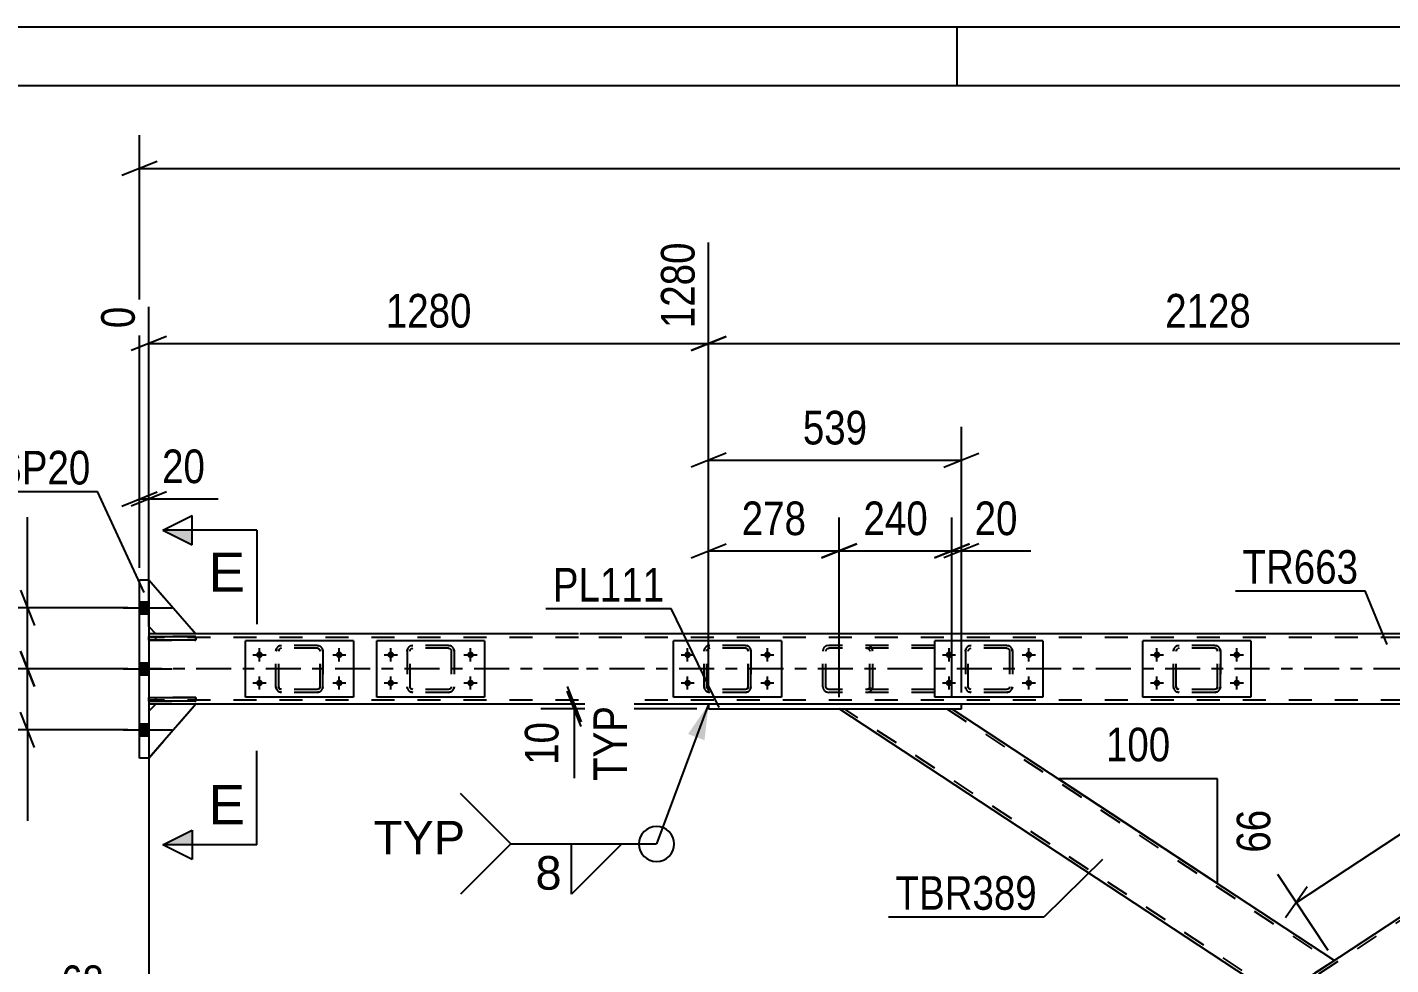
# Model space of a CAD drawing. Header units: millimetres. Extents: x -777 to 412, y -850 to -9.
# Drawn here: x -717.1 to -600.9, y -89.4 to -9.5 of the extents above; entities that cross this region are included whole.
import ezdxf

# ---------------------------------------------------------------- set-up
doc = ezdxf.new("R2010")
doc.units = ezdxf.units.MM
doc.linetypes.add('DXK_LINE_DOT2', pattern=[3.9198, 1.9599, -1.9599])
doc.linetypes.add('DXK_LINE_DOT3', pattern=[5.9187, 2.979, -0.9799, 0.9799, -0.9799])
doc.styles.add('Arial', font='ARIAL.TTF', dxfattribs={"height": 0.2})
doc.styles.add('Arial Narrow', font='ARIALN.TTF', dxfattribs={"height": 0.2})

# ---------------------------------------------------------------- blocks, each defined once
blk = doc.blocks.new('Unknown-570390744-1132')
at = {"color": 5, "linetype": 'Continuous'}
for p, q in [((412.09, -9.5), (-776.91, -9.5)), ((-637.91, -14.5), (-637.91, -9.5)), ((407.09, -14.5), (-771.91, -14.5))]:
    blk.add_line(p, q, dxfattribs=at)
blk = doc.blocks.new('Part-570390744-3125 - 2615')
at = {"color": 2, "linetype": 'Continuous'}
for p, q in [((-706.79, -56.58), (-702.79, -61.18)), ((-706.19, -61.18), (-706.79, -60.58)), ((-702.79, -61.18), (-706.19, -61.18))]:
    blk.add_line(p, q, dxfattribs=at)
at = {"color": 7, "linetype": 'DXK_LINE_DOT2'}
blk.add_line((-706.79, -56.58), (-706.79, -60.58), dxfattribs=at)
blk = doc.blocks.new('Part-570390744-2696 - 2615')
at = {"color": 2, "linetype": 'Continuous'}
for p, q in [((-706.19, -61.18), (-706.79, -61.18)), ((-670.17, -61.18), (-702.79, -61.18)), ((-535.63, -61.18), (-670.07, -61.18)), ((-706.19, -67.18), (-706.79, -67.18)), ((-670.17, -67.18), (-702.79, -67.18)), ((-659.08, -67.18), (-670.07, -67.18)), ((-573.95, -67.18), (-637.54, -67.18))]:
    blk.add_line(p, q, dxfattribs=at)
at = {"color": 7, "linetype": 'DXK_LINE_DOT2'}
for p, q in [((-706.79, -61.18), (-706.79, -67.18)), ((-670.17, -61.5), (-706.79, -61.5)), ((-702.79, -61.18), (-706.19, -61.18)), ((-66.75, -61.5), (-670.07, -61.5)), ((-670.17, -66.86), (-706.79, -66.86)), ((-702.79, -67.18), (-706.19, -67.18)), ((-66.75, -66.86), (-670.07, -66.86)), ((-637.54, -67.18), (-659.08, -67.18))]:
    blk.add_line(p, q, dxfattribs=at)
at = {"color": 7, "linetype": 'DXK_LINE_DOT3'}
for p, q in [((-670.17, -64.18), (-706.79, -64.18)), ((-66.75, -64.18), (-670.07, -64.18))]:
    blk.add_line(p, q, dxfattribs=at)
blk = doc.blocks.new('Part-570390744-3116 - 2615')
at = {"color": 2, "linetype": 'Continuous'}
for p, q in [((-706.79, -61.42), (-702.79, -61.42)), ((-706.79, -61.74), (-706.79, -61.42)), ((-702.79, -61.42), (-702.79, -61.74)), ((-702.79, -61.74), (-706.79, -61.74))]:
    blk.add_line(p, q, dxfattribs=at)
at = {"color": 7, "linetype": 'DXK_LINE_DOT2'}
blk.add_line((-706.19, -61.74), (-706.19, -61.42), dxfattribs=at)
blk = doc.blocks.new('Part-570390744-3133 - 2615')
at = {"color": 2, "linetype": 'Continuous'}
for p, q in [((-630.59, -61.78), (-639.79, -61.78)), ((-639.79, -66.58), (-639.79, -61.78)), ((-630.59, -61.78), (-630.59, -66.58)), ((-630.59, -66.58), (-639.79, -66.58))]:
    blk.add_line(p, q, dxfattribs=at)
blk = doc.blocks.new('Part-570390744-2723 - 2615')
at = {"color": 2, "linetype": 'Continuous'}
for p, q in [((-610.55, -92.18), (-647.95, -67.58)), ((-638.34, -67.58), (-605.74, -89.02))]:
    blk.add_line(p, q, dxfattribs=at)
at = {"color": 7, "linetype": 'DXK_LINE_DOT2'}
for p, q in [((-647.95, -67.58), (-638.34, -67.58)), ((-610.33, -92.04), (-647.51, -67.58)), ((-638.77, -67.58), (-605.96, -89.17)), ((-605.74, -89.02), (-610.55, -92.18))]:
    blk.add_line(p, q, dxfattribs=at)
blk = doc.blocks.new('Part-570390744-2733 - 2615')
at = {"color": 2, "linetype": 'Continuous'}
for p, q in [((-659.08, -67.18), (-659.08, -67.58)), ((-637.54, -67.18), (-659.08, -67.18)), ((-637.54, -67.58), (-637.54, -67.18)), ((-659.08, -67.58), (-637.54, -67.58))]:
    blk.add_line(p, q, dxfattribs=at)
blk = doc.blocks.new('Part-570390744-2734 - 2615')
at = {"color": 2, "linetype": 'Continuous'}
for p, q in [((-652.87, -61.78), (-662.07, -61.78)), ((-662.07, -66.58), (-662.07, -61.78)), ((-652.87, -61.78), (-652.87, -66.58)), ((-652.87, -66.58), (-662.07, -66.58))]:
    blk.add_line(p, q, dxfattribs=at)
blk = doc.blocks.new('Part-570390744-2805 - 2615')
at = {"color": 2, "linetype": 'Continuous'}
for p, q in [((-573.15, -67.58), (-649.46, -117.78)), ((-563.54, -67.58), (-600.94, -92.18)), ((-563.91, -67.58), (-572.78, -67.58)), ((-605.74, -95.34), (-639.86, -117.78)), ((-640.23, -117.78), (-649.09, -117.78))]:
    blk.add_line(p, q, dxfattribs=at)
at = {"color": 7, "linetype": 'DXK_LINE_DOT2'}
for p, q in [((-572.71, -67.58), (-649.03, -117.78)), ((-563.98, -67.58), (-640.29, -117.78)), ((-572.78, -67.58), (-573.15, -67.58)), ((-564.01, -67.58), (-563.98, -67.58)), ((-563.54, -67.58), (-563.98, -67.58)), ((-600.94, -92.18), (-605.74, -95.34)), ((-649.09, -117.78), (-649.46, -117.78)), ((-640.33, -117.78), (-640.29, -117.78)), ((-639.86, -117.78), (-640.23, -117.78))]:
    blk.add_line(p, q, dxfattribs=at)
blk = doc.blocks.new('Part-570390744-2757 - 2615')
at = {"color": 2, "linetype": 'Continuous'}
for p, q in [((-707.59, -71.78), (-707.59, -56.58)), ((-707.59, -56.58), (-706.79, -56.58)), ((-706.79, -56.58), (-706.79, -71.78)), ((-706.79, -71.78), (-707.59, -71.78))]:
    blk.add_line(p, q, dxfattribs=at)
blk = doc.blocks.new('Part-570390744-2763 - 2615')
at = {"color": 7, "linetype": 'DXK_LINE_DOT2'}
for p, q in [((-649.31, -62.48), (-649.35, -62.66)), ((-649.35, -65.7), (-649.35, -62.66)), ((-649.09, -62.66), (-649.07, -62.57)), ((-649.09, -65.7), (-649.09, -62.66)), ((-649.07, -62.57), (-649.02, -62.49)), ((-648.84, -62.18), (-649.03, -62.22)), ((-649.02, -62.49), (-648.93, -62.44)), ((-648.93, -62.44), (-648.84, -62.42)), ((-639.82, -62.18), (-648.84, -62.18)), ((-639.82, -62.42), (-648.84, -62.42)), ((-645.41, -62.22), (-645.6, -62.18)), ((-645.6, -62.42), (-645.5, -62.44)), ((-645.5, -62.44), (-645.42, -62.49)), ((-645.42, -62.49), (-645.37, -62.57)), ((-645.37, -62.57), (-645.35, -62.66)), ((-645.35, -65.7), (-645.35, -62.66)), ((-645.09, -62.66), (-645.13, -62.48)), ((-645.09, -65.7), (-645.09, -62.66)), ((-649.35, -65.7), (-649.31, -65.89)), ((-649.07, -65.79), (-649.09, -65.7)), ((-649.02, -65.87), (-649.07, -65.79)), ((-649.03, -66.15), (-648.84, -66.18)), ((-648.93, -65.92), (-649.02, -65.87)), ((-648.84, -65.94), (-648.93, -65.92)), ((-639.82, -65.94), (-648.84, -65.94)), ((-639.82, -66.18), (-648.84, -66.18)), ((-645.5, -65.92), (-645.6, -65.94)), ((-645.6, -66.18), (-645.41, -66.15)), ((-645.42, -65.87), (-645.5, -65.92)), ((-645.37, -65.79), (-645.42, -65.87)), ((-645.35, -65.7), (-645.37, -65.79)), ((-645.13, -65.89), (-645.09, -65.7))]:
    blk.add_line(p, q, dxfattribs=at)
for centre, start, end in [((-648.86, -62.68), 110.7583, 155.68), ((-645.58, -62.68), 24.32, 69.2417), ((-648.86, -65.68), 204.32, 249.2417), ((-645.58, -65.68), 290.7583, 335.68)]:
    blk.add_arc(centre, 0.496, start, end, dxfattribs=at)
blk = doc.blocks.new('Part-570390744-2902 - 2615')
at = {"color": 7, "linetype": 'DXK_LINE_DOT2'}
for p, q in [((-637.19, -62.66), (-637.16, -62.48)), ((-637.16, -62.48), (-637.19, -62.66)), ((-637.19, -62.66), (-637.19, -65.7)), ((-636.95, -62.66), (-636.94, -62.57)), ((-636.95, -65.7), (-636.95, -62.66)), ((-636.94, -62.57), (-636.88, -62.49)), ((-636.9, -62.22), (-636.71, -62.18)), ((-636.71, -62.18), (-636.9, -62.22)), ((-636.88, -62.49), (-636.81, -62.44)), ((-636.81, -62.44), (-636.71, -62.42)), ((-633.67, -62.18), (-636.71, -62.18)), ((-633.67, -62.42), (-636.71, -62.42)), ((-633.67, -62.18), (-633.49, -62.22)), ((-633.49, -62.22), (-633.67, -62.18)), ((-633.67, -62.42), (-633.58, -62.44)), ((-633.58, -62.44), (-633.5, -62.49)), ((-633.5, -62.49), (-633.45, -62.57)), ((-633.45, -62.57), (-633.43, -62.66)), ((-633.43, -62.66), (-633.43, -65.7)), ((-633.23, -62.48), (-633.19, -62.66)), ((-633.19, -62.66), (-633.23, -62.48)), ((-633.19, -62.66), (-633.19, -65.7)), ((-637.16, -65.88), (-637.19, -65.7)), ((-637.19, -65.7), (-637.16, -65.88)), ((-636.94, -65.79), (-636.95, -65.7)), ((-636.88, -65.87), (-636.94, -65.79)), ((-636.71, -66.18), (-636.9, -66.14)), ((-636.9, -66.14), (-636.71, -66.18)), ((-636.81, -65.92), (-636.88, -65.87)), ((-636.71, -65.94), (-636.81, -65.92)), ((-633.67, -65.94), (-636.71, -65.94)), ((-633.67, -66.18), (-636.71, -66.18)), ((-633.58, -65.92), (-633.67, -65.94)), ((-633.49, -66.14), (-633.67, -66.18)), ((-633.67, -66.18), (-633.49, -66.14)), ((-633.5, -65.87), (-633.58, -65.92)), ((-633.45, -65.79), (-633.5, -65.87)), ((-633.43, -65.7), (-633.45, -65.79)), ((-633.19, -65.7), (-633.23, -65.88)), ((-633.23, -65.88), (-633.19, -65.7))]:
    blk.add_line(p, q, dxfattribs=at)
for centre, start, end in [((-636.71, -62.66), 112.5, 157.5), ((-636.71, -62.66), 112.5, 157.5), ((-633.67, -62.66), 22.5, 67.5), ((-633.67, -62.66), 22.5, 67.5), ((-636.71, -65.7), 202.5, 247.5), ((-636.71, -65.7), 202.5, 247.5), ((-633.67, -65.7), 292.5, 337.5), ((-633.67, -65.7), 292.5, 337.5)]:
    blk.add_arc(centre, 0.48, start, end, dxfattribs=at)
blk = doc.blocks.new('Part-570390744-3117 - 2615')
at = {"color": 2, "linetype": 'Continuous'}
for p, q in [((-706.79, -66.62), (-702.79, -66.62)), ((-706.79, -66.94), (-706.79, -66.62)), ((-702.79, -66.94), (-706.79, -66.94)), ((-702.79, -66.62), (-702.79, -66.94))]:
    blk.add_line(p, q, dxfattribs=at)
at = {"color": 7, "linetype": 'DXK_LINE_DOT2'}
blk.add_line((-706.19, -66.94), (-706.19, -66.62), dxfattribs=at)
blk = doc.blocks.new('Part-570390744-2901 - 2615')
at = {"color": 7, "linetype": 'DXK_LINE_DOT2'}
for p, q in [((-684.77, -62.66), (-684.73, -62.48)), ((-684.73, -62.48), (-684.77, -62.66)), ((-684.77, -62.66), (-684.77, -65.7)), ((-684.53, -62.66), (-684.51, -62.57)), ((-684.53, -65.7), (-684.53, -62.66)), ((-684.51, -62.57), (-684.46, -62.49)), ((-684.47, -62.22), (-684.29, -62.18)), ((-684.29, -62.18), (-684.47, -62.22)), ((-684.46, -62.49), (-684.38, -62.44)), ((-684.38, -62.44), (-684.29, -62.42)), ((-681.25, -62.18), (-684.29, -62.18)), ((-681.25, -62.42), (-684.29, -62.42)), ((-681.25, -62.18), (-681.06, -62.22)), ((-681.06, -62.22), (-681.25, -62.18)), ((-681.25, -62.42), (-681.16, -62.44)), ((-681.16, -62.44), (-681.08, -62.49)), ((-681.08, -62.49), (-681.03, -62.57)), ((-681.03, -62.57), (-681.01, -62.66)), ((-681.01, -62.66), (-681.01, -65.7)), ((-680.8, -62.48), (-680.77, -62.66)), ((-680.77, -62.66), (-680.8, -62.48)), ((-680.77, -62.66), (-680.77, -65.7)), ((-684.73, -65.88), (-684.77, -65.7)), ((-684.77, -65.7), (-684.73, -65.88)), ((-684.51, -65.79), (-684.53, -65.7)), ((-684.46, -65.87), (-684.51, -65.79)), ((-684.29, -66.18), (-684.47, -66.14)), ((-684.47, -66.14), (-684.29, -66.18)), ((-684.38, -65.92), (-684.46, -65.87)), ((-684.29, -65.94), (-684.38, -65.92)), ((-681.25, -65.94), (-684.29, -65.94)), ((-681.25, -66.18), (-684.29, -66.18)), ((-681.16, -65.92), (-681.25, -65.94)), ((-681.06, -66.14), (-681.25, -66.18)), ((-681.25, -66.18), (-681.06, -66.14)), ((-681.08, -65.87), (-681.16, -65.92)), ((-681.03, -65.79), (-681.08, -65.87)), ((-681.01, -65.7), (-681.03, -65.79)), ((-680.77, -65.7), (-680.8, -65.88)), ((-680.8, -65.88), (-680.77, -65.7))]:
    blk.add_line(p, q, dxfattribs=at)
at = {"color": 7, "linetype": 'DXK_LINE_DOT3'}
blk.add_line((-682.77, -64.18), (-682.77, -64.18), dxfattribs=at)
at = {"color": 7, "linetype": 'DXK_LINE_DOT2'}
for centre, start, end in [((-684.29, -62.66), 112.5, 157.5), ((-684.29, -62.66), 112.5, 157.5), ((-681.25, -62.66), 22.5, 67.5), ((-681.25, -62.66), 22.5, 67.5), ((-684.29, -65.7), 202.5, 247.5), ((-684.29, -65.7), 202.5, 247.5), ((-681.25, -65.7), 292.5, 337.5), ((-681.25, -65.7), 292.5, 337.5)]:
    blk.add_arc(centre, 0.48, start, end, dxfattribs=at)
blk = doc.blocks.new('Part-570390744-2917 - 2615')
at = {"color": 7, "linetype": 'DXK_LINE_DOT2'}
for p, q in [((-659.47, -62.66), (-659.43, -62.48)), ((-659.43, -62.48), (-659.47, -62.66)), ((-659.47, -65.7), (-659.47, -62.66)), ((-659.47, -62.66), (-659.47, -62.66)), ((-659.47, -65.7), (-659.47, -62.66)), ((-659.23, -62.66), (-659.21, -62.57)), ((-659.21, -62.57), (-659.23, -62.66)), ((-659.23, -65.7), (-659.23, -62.66)), ((-659.23, -62.66), (-659.23, -62.66)), ((-659.23, -65.7), (-659.23, -62.66)), ((-659.21, -62.57), (-659.16, -62.49)), ((-659.16, -62.49), (-659.21, -62.57)), ((-659.17, -62.22), (-658.99, -62.18)), ((-658.99, -62.18), (-659.17, -62.22)), ((-659.16, -62.49), (-659.08, -62.44)), ((-658.99, -62.42), (-659.08, -62.44)), ((-655.95, -62.18), (-658.99, -62.18)), ((-655.95, -62.42), (-658.99, -62.42)), ((-655.95, -62.18), (-655.76, -62.22)), ((-655.76, -62.22), (-655.95, -62.18)), ((-655.86, -62.44), (-655.95, -62.42)), ((-655.86, -62.44), (-655.78, -62.49)), ((-655.78, -62.49), (-655.86, -62.44)), ((-655.78, -62.49), (-655.73, -62.57)), ((-655.73, -62.57), (-655.78, -62.49)), ((-655.73, -62.57), (-655.71, -62.66)), ((-655.71, -62.66), (-655.73, -62.57)), ((-655.71, -65.7), (-655.71, -62.66)), ((-655.71, -62.66), (-655.71, -62.66)), ((-655.71, -65.7), (-655.71, -62.66)), ((-655.5, -62.48), (-655.47, -62.66)), ((-655.47, -62.66), (-655.5, -62.48)), ((-655.47, -65.7), (-655.47, -62.66)), ((-655.47, -62.66), (-655.47, -62.66)), ((-655.47, -62.66), (-655.47, -65.7)), ((-659.47, -65.7), (-659.47, -65.7)), ((-659.43, -65.89), (-659.47, -65.7)), ((-659.47, -65.7), (-659.43, -65.89)), ((-659.23, -65.7), (-659.23, -65.7)), ((-659.21, -65.79), (-659.23, -65.7)), ((-659.23, -65.7), (-659.21, -65.79)), ((-659.16, -65.87), (-659.21, -65.79)), ((-659.21, -65.79), (-659.16, -65.87)), ((-658.99, -66.18), (-659.17, -66.15)), ((-659.17, -66.15), (-658.99, -66.18)), ((-659.08, -65.92), (-659.16, -65.87)), ((-659.16, -65.87), (-659.08, -65.92)), ((-658.99, -65.94), (-659.08, -65.92)), ((-655.95, -65.94), (-658.99, -65.94)), ((-655.95, -66.18), (-658.99, -66.18)), ((-655.86, -65.92), (-655.95, -65.94)), ((-655.76, -66.15), (-655.95, -66.18)), ((-655.95, -66.18), (-655.76, -66.15)), ((-655.78, -65.87), (-655.86, -65.92)), ((-655.73, -65.79), (-655.78, -65.87)), ((-655.78, -65.87), (-655.73, -65.79)), ((-655.71, -65.7), (-655.73, -65.79)), ((-655.73, -65.79), (-655.71, -65.7)), ((-655.71, -65.7), (-655.71, -65.7)), ((-655.47, -65.7), (-655.5, -65.89)), ((-655.5, -65.89), (-655.47, -65.7)), ((-655.47, -65.7), (-655.47, -65.7))]:
    blk.add_line(p, q, dxfattribs=at)
for centre, start, end in [((-658.99, -62.66), 112.5, 157.5), ((-658.99, -62.66), 112.5, 157.5), ((-655.95, -62.66), 22.5, 67.5), ((-655.95, -62.66), 22.5, 67.5), ((-658.99, -65.7), 202.5, 247.5), ((-658.99, -65.7), 202.5, 247.5), ((-655.95, -65.7), 292.5, 337.5), ((-655.95, -65.7), 292.5, 337.5)]:
    blk.add_arc(centre, 0.48, start, end, dxfattribs=at)
blk = doc.blocks.new('Part-570390744-2945 - 2615')
at = {"color": 2, "linetype": 'Continuous'}
for p, q in [((-689.36, -61.78), (-698.56, -61.78)), ((-698.56, -66.58), (-698.56, -61.78)), ((-689.36, -61.78), (-689.36, -66.58)), ((-689.36, -66.58), (-698.56, -66.58))]:
    blk.add_line(p, q, dxfattribs=at)
blk = doc.blocks.new('Part-570390744-3119 - 2615')
at = {"color": 7, "linetype": 'DXK_LINE_DOT2'}
for p, q in [((-702.79, -66.62), (-706.79, -66.62)), ((-706.79, -66.62), (-706.79, -66.94)), ((-706.79, -66.94), (-702.79, -66.94)), ((-706.19, -66.94), (-706.19, -66.62)), ((-702.79, -66.94), (-702.79, -66.62))]:
    blk.add_line(p, q, dxfattribs=at)
blk = doc.blocks.new('Part-570390744-2956 - 2615')
at = {"color": 7, "linetype": 'DXK_LINE_DOT2'}
for p, q in [((-695.96, -62.66), (-695.92, -62.48)), ((-695.92, -62.48), (-695.96, -62.66)), ((-695.96, -65.7), (-695.96, -62.66)), ((-695.96, -62.66), (-695.96, -62.66)), ((-695.96, -65.7), (-695.96, -62.66)), ((-695.72, -62.66), (-695.7, -62.57)), ((-695.7, -62.57), (-695.72, -62.66)), ((-695.72, -65.7), (-695.72, -62.66)), ((-695.72, -62.66), (-695.72, -62.66)), ((-695.72, -65.7), (-695.72, -62.66)), ((-695.7, -62.57), (-695.65, -62.49)), ((-695.65, -62.49), (-695.7, -62.57)), ((-695.66, -62.22), (-695.48, -62.18)), ((-695.48, -62.18), (-695.66, -62.22)), ((-695.65, -62.49), (-695.57, -62.44)), ((-695.48, -62.42), (-695.57, -62.44)), ((-692.44, -62.18), (-695.48, -62.18)), ((-692.44, -62.42), (-695.48, -62.42)), ((-692.44, -62.18), (-692.26, -62.22)), ((-692.26, -62.22), (-692.44, -62.18)), ((-692.35, -62.44), (-692.44, -62.42)), ((-692.35, -62.44), (-692.27, -62.49)), ((-692.27, -62.49), (-692.35, -62.44)), ((-692.27, -62.49), (-692.22, -62.57)), ((-692.22, -62.57), (-692.27, -62.49)), ((-692.22, -62.57), (-692.2, -62.66)), ((-692.2, -62.66), (-692.22, -62.57)), ((-692.2, -65.7), (-692.2, -62.66)), ((-692.2, -62.66), (-692.2, -62.66)), ((-692.2, -65.7), (-692.2, -62.66)), ((-692, -62.48), (-691.96, -62.66)), ((-691.96, -62.66), (-692, -62.48)), ((-691.96, -65.7), (-691.96, -62.66)), ((-691.96, -62.66), (-691.96, -62.66)), ((-691.96, -62.66), (-691.96, -65.7)), ((-695.96, -65.7), (-695.96, -65.7)), ((-695.92, -65.89), (-695.96, -65.7)), ((-695.96, -65.7), (-695.92, -65.89)), ((-695.72, -65.7), (-695.72, -65.7)), ((-695.7, -65.79), (-695.72, -65.7)), ((-695.72, -65.7), (-695.7, -65.79)), ((-695.65, -65.87), (-695.7, -65.79)), ((-695.7, -65.79), (-695.65, -65.87)), ((-695.48, -66.18), (-695.66, -66.15)), ((-695.66, -66.15), (-695.48, -66.18)), ((-695.57, -65.92), (-695.65, -65.87)), ((-695.65, -65.87), (-695.57, -65.92)), ((-695.48, -65.94), (-695.57, -65.92)), ((-692.44, -65.94), (-695.48, -65.94)), ((-692.44, -66.18), (-695.48, -66.18)), ((-692.35, -65.92), (-692.44, -65.94)), ((-692.26, -66.15), (-692.44, -66.18)), ((-692.44, -66.18), (-692.26, -66.15)), ((-692.27, -65.87), (-692.35, -65.92)), ((-692.22, -65.79), (-692.27, -65.87)), ((-692.27, -65.87), (-692.22, -65.79)), ((-692.2, -65.7), (-692.22, -65.79)), ((-692.22, -65.79), (-692.2, -65.7)), ((-692.2, -65.7), (-692.2, -65.7)), ((-691.96, -65.7), (-692, -65.89)), ((-692, -65.89), (-691.96, -65.7)), ((-691.96, -65.7), (-691.96, -65.7))]:
    blk.add_line(p, q, dxfattribs=at)
at = {"color": 7, "linetype": 'DXK_LINE_DOT3'}
blk.add_line((-693.96, -64.18), (-693.96, -64.18), dxfattribs=at)
at = {"color": 7, "linetype": 'DXK_LINE_DOT2'}
for centre, start, end in [((-695.48, -62.66), 112.5, 157.5), ((-695.48, -62.66), 112.5, 157.5), ((-692.44, -62.66), 22.5, 67.5), ((-692.44, -62.66), 22.5, 67.5), ((-695.48, -65.7), 202.5, 247.5), ((-695.48, -65.7), 202.5, 247.5), ((-692.44, -65.7), 292.5, 337.5), ((-692.44, -65.7), 292.5, 337.5)]:
    blk.add_arc(centre, 0.48, start, end, dxfattribs=at)
blk = doc.blocks.new('Part-570390744-2960 - 2615')
at = {"color": 7, "linetype": 'DXK_LINE_DOT2'}
for p, q in [((-619.47, -62.66), (-619.43, -62.48)), ((-619.43, -62.48), (-619.47, -62.66)), ((-619.47, -65.7), (-619.47, -62.66)), ((-619.47, -62.66), (-619.47, -62.66)), ((-619.47, -65.7), (-619.47, -62.66)), ((-619.23, -62.66), (-619.21, -62.57)), ((-619.21, -62.57), (-619.23, -62.66)), ((-619.23, -65.7), (-619.23, -62.66)), ((-619.23, -62.66), (-619.23, -62.66)), ((-619.23, -65.7), (-619.23, -62.66)), ((-619.21, -62.57), (-619.16, -62.49)), ((-619.16, -62.49), (-619.21, -62.57)), ((-619.17, -62.22), (-618.99, -62.18)), ((-618.99, -62.18), (-619.17, -62.22)), ((-619.16, -62.49), (-619.08, -62.44)), ((-618.99, -62.42), (-619.08, -62.44)), ((-615.95, -62.18), (-618.99, -62.18)), ((-615.95, -62.42), (-618.99, -62.42)), ((-615.95, -62.18), (-615.76, -62.22)), ((-615.76, -62.22), (-615.95, -62.18)), ((-615.86, -62.44), (-615.95, -62.42)), ((-615.86, -62.44), (-615.78, -62.49)), ((-615.78, -62.49), (-615.86, -62.44)), ((-615.78, -62.49), (-615.73, -62.57)), ((-615.73, -62.57), (-615.78, -62.49)), ((-615.73, -62.57), (-615.71, -62.66)), ((-615.71, -62.66), (-615.73, -62.57)), ((-615.71, -65.7), (-615.71, -62.66)), ((-615.71, -62.66), (-615.71, -62.66)), ((-615.71, -65.7), (-615.71, -62.66)), ((-615.5, -62.48), (-615.47, -62.66)), ((-615.47, -62.66), (-615.5, -62.48)), ((-615.47, -65.7), (-615.47, -62.66)), ((-615.47, -62.66), (-615.47, -62.66)), ((-615.47, -62.66), (-615.47, -65.7)), ((-619.47, -65.7), (-619.47, -65.7)), ((-619.43, -65.89), (-619.47, -65.7)), ((-619.47, -65.7), (-619.43, -65.89)), ((-619.23, -65.7), (-619.23, -65.7)), ((-619.21, -65.79), (-619.23, -65.7)), ((-619.23, -65.7), (-619.21, -65.79)), ((-619.16, -65.87), (-619.21, -65.79)), ((-619.21, -65.79), (-619.16, -65.87)), ((-618.99, -66.18), (-619.17, -66.15)), ((-619.17, -66.15), (-618.99, -66.18)), ((-619.08, -65.92), (-619.16, -65.87)), ((-619.16, -65.87), (-619.08, -65.92)), ((-618.99, -65.94), (-619.08, -65.92)), ((-615.95, -65.94), (-618.99, -65.94)), ((-615.95, -66.18), (-618.99, -66.18)), ((-615.86, -65.92), (-615.95, -65.94)), ((-615.76, -66.15), (-615.95, -66.18)), ((-615.95, -66.18), (-615.76, -66.15)), ((-615.78, -65.87), (-615.86, -65.92)), ((-615.73, -65.79), (-615.78, -65.87)), ((-615.78, -65.87), (-615.73, -65.79)), ((-615.71, -65.7), (-615.73, -65.79)), ((-615.73, -65.79), (-615.71, -65.7)), ((-615.71, -65.7), (-615.71, -65.7)), ((-615.47, -65.7), (-615.5, -65.89)), ((-615.5, -65.89), (-615.47, -65.7)), ((-615.47, -65.7), (-615.47, -65.7))]:
    blk.add_line(p, q, dxfattribs=at)
at = {"color": 7, "linetype": 'DXK_LINE_DOT3'}
blk.add_line((-617.47, -64.18), (-617.47, -64.18), dxfattribs=at)
at = {"color": 7, "linetype": 'DXK_LINE_DOT2'}
for centre, start, end in [((-618.99, -62.66), 112.5, 157.5), ((-618.99, -62.66), 112.5, 157.5), ((-615.95, -62.66), 22.5, 67.5), ((-615.95, -62.66), 22.5, 67.5), ((-618.99, -65.7), 202.5, 247.5), ((-618.99, -65.7), 202.5, 247.5), ((-615.95, -65.7), 292.5, 337.5), ((-615.95, -65.7), 292.5, 337.5)]:
    blk.add_arc(centre, 0.48, start, end, dxfattribs=at)
blk = doc.blocks.new('Part-570390744-2961 - 2615')
at = {"color": 2, "linetype": 'Continuous'}
for p, q in [((-612.87, -61.78), (-622.07, -61.78)), ((-622.07, -66.58), (-622.07, -61.78)), ((-612.87, -61.78), (-612.87, -66.58)), ((-612.87, -66.58), (-622.07, -66.58))]:
    blk.add_line(p, q, dxfattribs=at)
blk = doc.blocks.new('Bolt-570390744-2976 - 2615')
at = {"linetype": 'Continuous'}
for points in [[(-686.17, -62.7, -1), (-686.17, -63.26, -1)], [(-679.37, -62.7, -1), (-679.37, -63.26, -1)], [(-686.17, -65.1, -1), (-686.17, -65.66, -1)], [(-679.37, -65.1, -1), (-679.37, -65.66, -1)]]:
    blk.add_hatch(color=1, dxfattribs=at).paths.add_polyline_path(points)
at = {"color": 1, "linetype": 'Continuous'}
for p, q in [((-686.17, -63.54), (-686.17, -62.42)), ((-679.37, -63.54), (-679.37, -62.42)), ((-686.73, -62.98), (-685.61, -62.98)), ((-679.93, -62.98), (-678.81, -62.98)), ((-686.17, -65.94), (-686.17, -64.82)), ((-679.37, -65.94), (-679.37, -64.82)), ((-686.73, -65.38), (-685.61, -65.38)), ((-679.93, -65.38), (-678.81, -65.38))]:
    blk.add_line(p, q, dxfattribs=at)
blk = doc.blocks.new('Bolt-570390744-2989 - 2615')
at = {"linetype": 'Continuous'}
for points in [[(-697.36, -62.7, -1), (-697.36, -63.26, -1)], [(-690.56, -62.7, -1), (-690.56, -63.26, -1)], [(-697.36, -65.1, -1), (-697.36, -65.66, -1)], [(-690.56, -65.1, -1), (-690.56, -65.66, -1)]]:
    blk.add_hatch(color=1, dxfattribs=at).paths.add_polyline_path(points)
at = {"color": 1, "linetype": 'Continuous'}
for p, q in [((-697.36, -63.54), (-697.36, -62.42)), ((-690.56, -63.54), (-690.56, -62.42)), ((-697.92, -62.98), (-696.8, -62.98)), ((-691.12, -62.98), (-690, -62.98)), ((-697.36, -65.94), (-697.36, -64.82)), ((-690.56, -65.94), (-690.56, -64.82)), ((-697.92, -65.38), (-696.8, -65.38)), ((-691.12, -65.38), (-690, -65.38))]:
    blk.add_line(p, q, dxfattribs=at)
blk = doc.blocks.new('Bolt-570390744-2995 - 2615')
at = {"linetype": 'Continuous'}
for points in [[(-660.87, -62.7, -1), (-660.87, -63.26, -1)], [(-654.07, -62.7, -1), (-654.07, -63.26, -1)], [(-660.87, -65.1, -1), (-660.87, -65.66, -1)], [(-654.07, -65.1, -1), (-654.07, -65.66, -1)]]:
    blk.add_hatch(color=1, dxfattribs=at).paths.add_polyline_path(points)
at = {"color": 1, "linetype": 'Continuous'}
for p, q in [((-660.87, -63.54), (-660.87, -62.42)), ((-654.07, -63.54), (-654.07, -62.42)), ((-661.43, -62.98), (-660.31, -62.98)), ((-654.63, -62.98), (-653.51, -62.98)), ((-660.87, -65.94), (-660.87, -64.82)), ((-654.07, -65.94), (-654.07, -64.82)), ((-661.43, -65.38), (-660.31, -65.38)), ((-654.63, -65.38), (-653.51, -65.38))]:
    blk.add_line(p, q, dxfattribs=at)
blk = doc.blocks.new('Part-570390744-3147 - 2615')
at = {"color": 2, "linetype": 'Continuous'}
for p, q in [((-706.19, -67.18), (-706.79, -67.78)), ((-702.79, -67.18), (-706.79, -71.78)), ((-702.79, -67.18), (-706.19, -67.18))]:
    blk.add_line(p, q, dxfattribs=at)
at = {"color": 7, "linetype": 'DXK_LINE_DOT2'}
blk.add_line((-706.79, -67.78), (-706.79, -71.78), dxfattribs=at)
blk = doc.blocks.new('Bolt-570390744-3100 - 2615')
at = {"linetype": 'Continuous'}
for points in [[(-707.59, -58.46), (-707.59, -59.5), (-706.79, -59.5), (-706.79, -58.46)], [(-707.59, -58.46), (-707.59, -59.5), (-706.79, -59.5), (-706.79, -58.46)], [(-707.59, -58.46), (-707.59, -59.5), (-706.79, -59.5), (-706.79, -58.46)], [(-707.59, -63.66), (-707.59, -64.7), (-706.79, -64.7), (-706.79, -63.66)], [(-707.59, -63.66), (-707.59, -64.7), (-706.79, -64.7), (-706.79, -63.66)], [(-707.59, -68.86), (-707.59, -69.9), (-706.79, -69.9), (-706.79, -68.86)], [(-707.59, -68.86), (-707.59, -69.9), (-706.79, -69.9), (-706.79, -68.86)], [(-707.59, -68.86), (-707.59, -69.9), (-706.79, -69.9), (-706.79, -68.86)]]:
    blk.add_hatch(color=1, dxfattribs=at).paths.add_polyline_path(points)
at = {"color": 1, "linetype": 'Continuous'}
for p, q in [((-708.99, -58.98), (-704.79, -58.98)), ((-708.99, -58.98), (-704.79, -58.98)), ((-708.99, -58.98), (-704.79, -58.98)), ((-707.59, -58.46), (-706.79, -58.46)), ((-707.59, -58.46), (-706.79, -58.46)), ((-707.59, -58.46), (-706.79, -58.46)), ((-707.59, -59.5), (-706.79, -59.5)), ((-707.59, -59.5), (-706.79, -59.5)), ((-707.59, -59.5), (-706.79, -59.5)), ((-707.59, -63.66), (-706.79, -63.66)), ((-707.59, -63.66), (-706.79, -63.66)), ((-708.99, -64.18), (-704.79, -64.18)), ((-708.99, -64.18), (-704.79, -64.18)), ((-707.59, -64.7), (-706.79, -64.7)), ((-707.59, -64.7), (-706.79, -64.7)), ((-708.99, -69.38), (-704.79, -69.38)), ((-708.99, -69.38), (-704.79, -69.38)), ((-708.99, -69.38), (-704.79, -69.38)), ((-707.59, -68.86), (-706.79, -68.86)), ((-707.59, -68.86), (-706.79, -68.86)), ((-707.59, -68.86), (-706.79, -68.86)), ((-707.59, -69.9), (-706.79, -69.9)), ((-707.59, -69.9), (-706.79, -69.9)), ((-707.59, -69.9), (-706.79, -69.9))]:
    blk.add_line(p, q, dxfattribs=at)
blk = doc.blocks.new('Bolt-570390744-3114 - 2615')
at = {"linetype": 'Continuous'}
for points in [[(-638.59, -62.7, -1), (-638.59, -63.26, -1)], [(-631.79, -62.7, -1), (-631.79, -63.26, -1)], [(-638.59, -65.1, -1), (-638.59, -65.66, -1)], [(-631.79, -65.1, -1), (-631.79, -65.66, -1)]]:
    blk.add_hatch(color=1, dxfattribs=at).paths.add_polyline_path(points)
at = {"color": 1, "linetype": 'Continuous'}
for p, q in [((-638.59, -63.54), (-638.59, -62.42)), ((-631.79, -63.54), (-631.79, -62.42)), ((-639.15, -62.98), (-638.03, -62.98)), ((-632.35, -62.98), (-631.23, -62.98)), ((-638.59, -65.94), (-638.59, -64.82)), ((-631.79, -65.94), (-631.79, -64.82)), ((-639.15, -65.38), (-638.03, -65.38)), ((-632.35, -65.38), (-631.23, -65.38))]:
    blk.add_line(p, q, dxfattribs=at)
blk = doc.blocks.new('Part-570390744-3118 - 2615')
at = {"color": 7, "linetype": 'DXK_LINE_DOT2'}
for p, q in [((-702.79, -61.42), (-706.79, -61.42)), ((-706.79, -61.42), (-706.79, -61.74)), ((-706.19, -61.74), (-706.19, -61.42)), ((-702.79, -61.74), (-702.79, -61.42)), ((-706.79, -61.74), (-702.79, -61.74))]:
    blk.add_line(p, q, dxfattribs=at)
blk = doc.blocks.new('Part-570390744-3144 - 2615')
at = {"color": 2, "linetype": 'Continuous'}
for p, q in [((-678.17, -61.78), (-687.37, -61.78)), ((-687.37, -66.58), (-687.37, -61.78)), ((-678.17, -61.78), (-678.17, -66.58)), ((-678.17, -66.58), (-687.37, -66.58))]:
    blk.add_line(p, q, dxfattribs=at)
blk = doc.blocks.new('Part-570390744-3146 - 2615')
at = {"color": 7, "linetype": 'DXK_LINE_DOT2'}
for p, q in [((-706.79, -60.58), (-706.79, -56.58)), ((-706.79, -56.58), (-702.79, -61.18)), ((-706.19, -61.18), (-706.79, -60.58)), ((-702.79, -61.18), (-706.19, -61.18))]:
    blk.add_line(p, q, dxfattribs=at)
blk = doc.blocks.new('Part-570390744-3148 - 2615')
at = {"color": 7, "linetype": 'DXK_LINE_DOT2'}
for p, q in [((-706.19, -67.18), (-706.79, -67.78)), ((-706.79, -71.78), (-702.79, -67.18)), ((-702.79, -67.18), (-706.19, -67.18)), ((-706.79, -67.78), (-706.79, -71.78))]:
    blk.add_line(p, q, dxfattribs=at)
blk = doc.blocks.new('Bolt-570390744-3185 - 2615')
at = {"linetype": 'Continuous'}
for points in [[(-620.87, -62.7, -1), (-620.87, -63.26, -1)], [(-614.07, -62.7, -1), (-614.07, -63.26, -1)], [(-620.87, -65.1, -1), (-620.87, -65.66, -1)], [(-614.07, -65.1, -1), (-614.07, -65.66, -1)]]:
    blk.add_hatch(color=1, dxfattribs=at).paths.add_polyline_path(points)
at = {"color": 1, "linetype": 'Continuous'}
for p, q in [((-620.87, -63.54), (-620.87, -62.42)), ((-614.07, -63.54), (-614.07, -62.42)), ((-621.43, -62.98), (-620.31, -62.98)), ((-614.63, -62.98), (-613.51, -62.98)), ((-620.87, -65.94), (-620.87, -64.82)), ((-614.07, -65.94), (-614.07, -64.82)), ((-621.43, -65.38), (-620.31, -65.38)), ((-614.63, -65.38), (-613.51, -65.38))]:
    blk.add_line(p, q, dxfattribs=at)
blk = doc.blocks.new('StraightDimension-570390744-58183 - 2615')
at = {"color": 7, "linetype": 'Continuous'}
for p, q in [((-647.95, -66.58), (-647.95, -51.28)), ((-638.34, -66.58), (-638.34, -51.28)), ((-649.45, -54.73), (-646.45, -53.53)), ((-647.95, -54.13), (-638.34, -54.13)), ((-636.84, -53.53), (-639.84, -54.73))]:
    blk.add_line(p, q, dxfattribs=at)
at = {"color": 0}
blk.add_wipeout([(-639.8, -53.38), (-639.8, -49.18), (-646.48, -49.18), (-646.48, -53.38)], dxfattribs=at)
at = {"color": 3, "style": 'Arial Narrow'}
blk.add_text('240', height=2.863, dxfattribs=at).set_placement((-645.88, -52.78))
blk = doc.blocks.new('StraightDimension-570390744-3499 - 2615')
at = {"color": 7, "linetype": 'Continuous'}
for p, q in [((-724.73, -65.68), (-725.93, -62.68)), ((-708.59, -64.18), (-728.18, -64.18)), ((-725.33, -120.18), (-725.33, -64.18)), ((-725.93, -118.68), (-724.73, -121.68)), ((-711.13, -120.18), (-728.18, -120.18))]:
    blk.add_line(p, q, dxfattribs=at)
at = {"color": 0}
blk.add_wipeout([(-726.08, -87.93), (-730.28, -87.93), (-730.28, -96.44), (-726.08, -96.44)], dxfattribs=at)
at = {"color": 3, "style": 'Arial Narrow'}
blk.add_text('1400', height=2.863, rotation=90.0002, dxfattribs=at).set_placement((-726.68, -95.84))
blk = doc.blocks.new('StraightDimension-570390744-4401 - 2615')
at = {"color": 7, "linetype": 'Continuous'}
for p, q in [((-717.72, -62.68), (-716.52, -65.68)), ((-708.59, -64.18), (-719.97, -64.18)), ((-717.12, -69.38), (-717.12, -64.18)), ((-716.52, -70.88), (-717.72, -67.88)), ((-708.59, -69.38), (-719.97, -69.38)), ((-717.12, -69.38), (-717.12, -77.12)), ((-717.12, -69.38), (-717.12, -77.12))]:
    blk.add_line(p, q, dxfattribs=at)
at = {"color": 0}
blk.add_wipeout([(-717.87, -69.91), (-722.07, -69.91), (-722.07, -76.59), (-717.87, -76.59)], dxfattribs=at)
at = {"color": 3, "style": 'Arial Narrow'}
blk.add_text('130', height=2.863, rotation=90.0002, dxfattribs=at).set_placement((-718.47, -75.99))
blk = doc.blocks.new('StraightDimension-570390744-3777 - 2615')
at = {"color": 7, "linetype": 'Continuous'}
for p, q in [((-707.59, -55.58), (-707.59, -46.85)), ((-706.79, -55.58), (-706.79, -46.85)), ((-709.09, -50.3), (-706.09, -49.1)), ((-705.29, -49.1), (-708.29, -50.3)), ((-707.59, -49.7), (-706.79, -49.7)), ((-706.79, -49.7), (-700.88, -49.7)), ((-706.79, -49.7), (-700.88, -49.7))]:
    blk.add_line(p, q, dxfattribs=at)
at = {"color": 0}
blk.add_wipeout([(-701.41, -48.95), (-701.41, -44.75), (-706.26, -44.75), (-706.26, -48.95)], dxfattribs=at)
at = {"color": 3, "style": 'Arial Narrow'}
blk.add_text('20', height=2.863, dxfattribs=at).set_placement((-705.66, -48.35))
blk = doc.blocks.new('StraightDimension-570390744-4393 - 2615')
at = {"color": 7, "linetype": 'Continuous'}
for p, q in [((-717.12, -58.98), (-717.12, -51.25)), ((-717.12, -58.98), (-717.12, -51.25)), ((-717.72, -57.48), (-716.52, -60.48)), ((-708.59, -58.98), (-719.97, -58.98)), ((-717.12, -64.18), (-717.12, -58.98)), ((-716.52, -65.68), (-717.72, -62.68)), ((-708.59, -64.18), (-719.97, -64.18))]:
    blk.add_line(p, q, dxfattribs=at)
at = {"color": 0}
blk.add_wipeout([(-717.87, -51.77), (-722.07, -51.77), (-722.07, -58.46), (-717.87, -58.46)], dxfattribs=at)
at = {"color": 3, "style": 'Arial Narrow'}
blk.add_text('130', height=2.863, rotation=90.0002, dxfattribs=at).set_placement((-718.47, -57.86))
blk = doc.blocks.new('AngleDimension-570390744-58782 - 2615')
at = {"color": 7, "linetype": 'Continuous'}
for p, q in [((-626.58, -75.32), (-629.25, -73.56)), ((-615.71, -73.56), (-629.25, -73.56)), ((-615.71, -82.46), (-629.25, -73.56)), ((-615.71, -82.46), (-615.71, -73.56))]:
    blk.add_line(p, q, dxfattribs=at)
at = {"color": 0}
for points in [[(-619.14, -72.66), (-619.14, -68.46), (-625.82, -68.46), (-625.82, -72.66)], [(-610.61, -75.58), (-614.81, -75.58), (-614.81, -80.44), (-610.61, -80.44)]]:
    blk.add_wipeout(points, dxfattribs=at)
at = {"color": 3, "style": 'Arial Narrow'}
blk.add_text('100', height=2.863, dxfattribs=at).set_placement((-625.22, -72.06))
blk.add_text('66', height=2.863, rotation=90.0002, dxfattribs=at).set_placement((-611.21, -79.84))
blk = doc.blocks.new('StraightDimension-570390744-4081 - 2615')
at = {"color": 7, "linetype": 'Continuous'}
for p, q in [((-707.59, -55.58), (-707.59, -18.68)), ((-706.09, -20.93), (-709.09, -22.13)), ((-707.59, -21.53), (-65.95, -21.53))]:
    blk.add_line(p, q, dxfattribs=at)
blk = doc.blocks.new('StraightDimension-570390744-4117 - 2615')
at = {"color": 7, "linetype": 'Continuous'}
for p, q in [((-573.7, -66.75), (-577.96, -60.26)), ((-577.32, -63.97), (-575.47, -61.32)), ((-608.99, -84.08), (-576.4, -62.64)), ((-606.29, -88.19), (-610.56, -81.7)), ((-608.07, -82.76), (-609.92, -85.41))]:
    blk.add_line(p, q, dxfattribs=at)
at = {"color": 0}
blk.add_wipeout([(-590.31, -70.9), (-592.62, -67.39), (-598.21, -71.07), (-595.9, -74.57)], dxfattribs=at)
at = {"color": 3, "style": 'Arial Narrow'}
blk.add_text('975', height=2.863, rotation=33.3347, dxfattribs=at).set_placement((-595.73, -73.74))
blk = doc.blocks.new('StraightDimension-570390744-58182 - 2615')
at = {"color": 7, "linetype": 'Continuous'}
for p, q in [((-638.34, -66.58), (-638.34, -51.28)), ((-637.54, -66.18), (-637.54, -51.28)), ((-639.84, -54.73), (-636.84, -53.53)), ((-636.04, -53.53), (-639.04, -54.73)), ((-638.34, -54.13), (-637.54, -54.13)), ((-637.54, -54.13), (-631.63, -54.13)), ((-637.54, -54.13), (-631.63, -54.13))]:
    blk.add_line(p, q, dxfattribs=at)
at = {"color": 0}
blk.add_wipeout([(-632.16, -53.38), (-632.16, -49.18), (-637.01, -49.18), (-637.01, -53.38)], dxfattribs=at)
at = {"color": 3, "style": 'Arial Narrow'}
blk.add_text('20', height=2.863, dxfattribs=at).set_placement((-636.41, -52.78))
blk = doc.blocks.new('StraightDimension-570390744-3323 - 2615')
at = {"color": 7, "linetype": 'Continuous'}
for p, q in [((-659.08, -66.18), (-659.08, -27.83)), ((-573.95, -66.18), (-573.95, -27.83)), ((-657.58, -35.84), (-660.58, -37.04)), ((-575.45, -37.04), (-572.45, -35.84)), ((-659.08, -36.44), (-573.95, -36.44))]:
    blk.add_line(p, q, dxfattribs=at)
at = {"color": 0}
blk.add_wipeout([(-612.26, -35.69), (-612.26, -31.49), (-620.77, -31.49), (-620.77, -35.69)], dxfattribs=at)
at = {"color": 3, "style": 'Arial Narrow'}
blk.add_text('2128', height=2.863, dxfattribs=at).set_placement((-620.17, -35.09))
at = {"color": 0, "linetype": 'Continuous'}
blk.add_wipeout([(-574.55, -27.23), (-578.75, -27.23), (-578.75, -35.74), (-574.55, -35.74)], dxfattribs=at)
at = {"color": 3, "linetype": 'Continuous', "style": 'Arial Narrow'}
blk.add_text('3409', height=2.863, rotation=90.0002, dxfattribs=at).set_placement((-575.15, -35.14))
blk = doc.blocks.new('StraightDimension-570390744-3324 - 2615')
at = {"color": 7, "linetype": 'Continuous'}
for p, q in [((-659.08, -66.18), (-659.08, -27.83)), ((-706.79, -60.18), (-706.79, -33.31)), ((-705.29, -35.84), (-708.29, -37.04)), ((-660.58, -37.04), (-657.58, -35.84)), ((-706.79, -36.44), (-659.08, -36.44))]:
    blk.add_line(p, q, dxfattribs=at)
at = {"color": 0}
blk.add_wipeout([(-678.68, -35.69), (-678.68, -31.49), (-687.19, -31.49), (-687.19, -35.69)], dxfattribs=at)
at = {"color": 3, "style": 'Arial Narrow'}
blk.add_text('1280', height=2.863, dxfattribs=at).set_placement((-686.59, -35.09))
at = {"color": 0, "linetype": 'Continuous'}
for points in [[(-659.68, -27.23), (-663.88, -27.23), (-663.88, -35.74), (-659.68, -35.74)], [(-707.39, -32.71), (-711.59, -32.71), (-711.59, -35.74), (-707.39, -35.74)]]:
    blk.add_wipeout(points, dxfattribs=at)
at = {"color": 3, "linetype": 'Continuous', "style": 'Arial Narrow'}
for s, height, p in [('1280', 2.863, (-660.28, -35.14)), ('0', 2.86, (-707.99, -35.14))]:
    blk.add_text(s, height=height, rotation=90.0002, dxfattribs=at).set_placement(p)
blk = doc.blocks.new('StraightDimension-570390744-4126 - 2615')
at = {"color": 7, "linetype": 'Continuous'}
for p, q in [((-671.13, -65.68), (-669.93, -68.68)), ((-669.93, -69.08), (-671.13, -66.08)), ((-660.08, -67.18), (-673.38, -67.18)), ((-670.53, -67.58), (-670.53, -67.18)), ((-660.08, -67.58), (-673.38, -67.58)), ((-670.53, -67.58), (-670.53, -73.49)), ((-670.53, -67.58), (-670.53, -73.49))]:
    blk.add_line(p, q, dxfattribs=at)
at = {"color": 0, "linetype": 'Continuous'}
blk.add_wipeout([(-665.43, -66.74), (-669.63, -66.74), (-669.63, -74.33), (-665.43, -74.33)], dxfattribs=at)
at = {"color": 0}
blk.add_wipeout([(-671.28, -68.11), (-675.48, -68.11), (-675.48, -72.96), (-671.28, -72.96)], dxfattribs=at)
at = {"color": 3, "linetype": 'Continuous', "style": 'Arial Narrow'}
blk.add_text('TYP', height=2.863, rotation=90.0002, dxfattribs=at).set_placement((-666.03, -73.73))
at = {"color": 3, "style": 'Arial Narrow'}
blk.add_text('10', height=2.863, rotation=90.0002, dxfattribs=at).set_placement((-671.88, -72.36))
blk = doc.blocks.new('StraightDimension-570390744-4387 - 2615')
at = {"color": 7, "linetype": 'Continuous'}
for p, q in [((-706.79, -68.18), (-706.79, -96.07)), ((-709.49, -117.18), (-709.49, -90.82)), ((-709.49, -93.67), (-715.4, -93.67)), ((-709.49, -93.67), (-715.4, -93.67)), ((-710.99, -94.27), (-707.99, -93.07)), ((-709.49, -93.67), (-706.79, -93.67)), ((-705.29, -93.07), (-708.29, -94.27))]:
    blk.add_line(p, q, dxfattribs=at)
at = {"color": 0}
blk.add_wipeout([(-710.02, -92.92), (-710.02, -88.72), (-714.87, -88.72), (-714.87, -92.92)], dxfattribs=at)
at = {"color": 3, "style": 'Arial Narrow'}
blk.add_text('68', height=2.863, dxfattribs=at).set_placement((-714.27, -92.32))
blk = doc.blocks.new('StraightDimension-570390744-58144 - 2615')
at = {"color": 7, "linetype": 'Continuous'}
for p, q in [((-659.08, -66.18), (-659.08, -43.55)), ((-637.54, -66.18), (-637.54, -43.55)), ((-657.58, -45.8), (-660.58, -47)), ((-659.08, -46.4), (-637.54, -46.4)), ((-639.04, -47), (-636.04, -45.8))]:
    blk.add_line(p, q, dxfattribs=at)
at = {"color": 0}
blk.add_wipeout([(-644.97, -45.65), (-644.97, -41.45), (-651.65, -41.45), (-651.65, -45.65)], dxfattribs=at)
at = {"color": 3, "style": 'Arial Narrow'}
blk.add_text('539', height=2.863, dxfattribs=at).set_placement((-651.05, -45.05))
blk = doc.blocks.new('StraightDimension-570390744-58184 - 2615')
at = {"color": 7, "linetype": 'Continuous'}
for p, q in [((-659.08, -66.18), (-659.08, -51.28)), ((-647.95, -66.58), (-647.95, -51.28)), ((-660.58, -54.73), (-657.58, -53.53)), ((-659.08, -54.13), (-647.95, -54.13)), ((-646.45, -53.53), (-649.45, -54.73))]:
    blk.add_line(p, q, dxfattribs=at)
at = {"color": 0}
blk.add_wipeout([(-650.17, -53.38), (-650.17, -49.18), (-656.86, -49.18), (-656.86, -53.38)], dxfattribs=at)
at = {"color": 3, "style": 'Arial Narrow'}
blk.add_text('278', height=2.863, dxfattribs=at).set_placement((-656.26, -52.78))
blk = doc.blocks.new('Mark-570390744-2692 - 2615')
at = {"color": 30, "linetype": 'Continuous'}
for p in [(-614.18, -57.52), (-601.24, -62.09)]:
    blk.add_line(p, (-603.12, -57.52), dxfattribs=at)
at = {"color": 0}
blk.add_wipeout([(-603.72, -56.92), (-603.72, -53.92), (-613.58, -53.92), (-613.58, -56.92)], dxfattribs=at)
blk.add_wipeout([(-603.72, -56.92), (-603.72, -53.92), (-613.58, -53.92), (-613.58, -56.92)], dxfattribs=at)
at = {"color": 3, "style": 'Arial Narrow'}
blk.add_text('TR663', height=2.863, dxfattribs=at).set_placement((-613.58, -56.92))
blk = doc.blocks.new('Mark-570390744-2719 - 2615')
at = {"color": 30, "linetype": 'Continuous'}
for p in [(-625.5, -80.42), (-643.75, -85.31)]:
    blk.add_line(p, (-630.49, -85.31), dxfattribs=at)
at = {"color": 0}
blk.add_wipeout([(-631.09, -84.71), (-631.09, -81.71), (-643.15, -81.71), (-643.15, -84.71)], dxfattribs=at)
blk.add_wipeout([(-631.09, -84.71), (-631.09, -81.71), (-643.15, -81.71), (-643.15, -84.71)], dxfattribs=at)
at = {"color": 3, "style": 'Arial Narrow'}
blk.add_text('TBR389', height=2.863, dxfattribs=at).set_placement((-643.15, -84.71))
blk = doc.blocks.new('Mark-570390744-2729 - 2615')
at = {"color": 30, "linetype": 'Continuous'}
for p in [(-672.96, -59.04), (-658.17, -67.47)]:
    blk.add_line(p, (-662.26, -59.04), dxfattribs=at)
at = {"color": 0}
blk.add_wipeout([(-662.86, -58.44), (-662.86, -55.44), (-672.36, -55.44), (-672.36, -58.44)], dxfattribs=at)
blk.add_wipeout([(-662.86, -58.44), (-662.86, -55.44), (-672.36, -55.44), (-672.36, -58.44)], dxfattribs=at)
at = {"color": 3, "style": 'Arial Narrow'}
blk.add_text('PL111', height=2.863, dxfattribs=at).set_placement((-672.36, -58.44))
blk = doc.blocks.new('Mark-570390744-2753 - 2615')
at = {"color": 30, "linetype": 'Continuous'}
for p in [(-720.4, -49.06), (-707.18, -57.68)]:
    blk.add_line(p, (-711.16, -49.06), dxfattribs=at)
at = {"color": 0}
blk.add_wipeout([(-711.76, -48.46), (-711.76, -45.46), (-719.8, -45.46), (-719.8, -48.46)], dxfattribs=at)
blk.add_wipeout([(-711.76, -48.46), (-711.76, -45.46), (-719.8, -45.46), (-719.8, -48.46)], dxfattribs=at)
at = {"color": 3, "style": 'Arial Narrow'}
blk.add_text('SP20', height=2.863, dxfattribs=at).set_placement((-719.8, -48.46))
blk = doc.blocks.new('WeldMark-570390744-4543 - 2615')
at = {"linetype": 'Continuous'}
blk.add_hatch(color=30, dxfattribs=at).paths.add_polyline_path([(-660.83, -69.73), (-659.08, -67.18), (-659.43, -70.26)])
at = {"color": 30, "linetype": 'Continuous'}
for p in [(-659.08, -67.18), (-675.94, -79.1)]:
    blk.add_line(p, (-663.52, -79.1), dxfattribs=at)
at = {"color": 3, "linetype": 'Continuous'}
for p, q in [((-675.94, -79.1), (-680.23, -74.81)), ((-675.94, -79.1), (-680.23, -83.38)), ((-670.76, -79.1), (-666.47, -79.1)), ((-666.47, -79.1), (-670.76, -83.38)), ((-670.76, -83.38), (-670.76, -79.1))]:
    blk.add_line(p, q, dxfattribs=at)
for start, end in [(90, 270), (270, 90)]:
    blk.add_arc((-663.52, -79.1), 1.5, start, end, dxfattribs=at)
at = {"color": 0}
blk.add_wipeout([(-671.42, -83.2), (-671.42, -79.8), (-674.04, -79.8), (-674.04, -83.2)], dxfattribs=at)
at = {"color": 3, "style": 'Arial'}
blk.add_text('8', height=2.87, dxfattribs=at).set_placement((-673.84, -83))
at = {"color": 0, "linetype": 'Continuous'}
blk.add_wipeout([(-679.84, -80), (-679.84, -77), (-687.62, -77), (-687.62, -80)], dxfattribs=at)
blk.add_wipeout([(-679.84, -80), (-679.84, -77), (-687.62, -77), (-687.62, -80)], dxfattribs=at)
at = {"color": 3, "linetype": 'Continuous', "style": 'Arial'}
blk.add_text('TYP', height=2.865, dxfattribs=at).set_placement((-687.62, -80))
blk = doc.blocks.new('SectionMark-570390744-4535 - 2615')
at = {"linetype": 'Continuous'}
for points in [[(-703.09, -52.36), (-703.09, -53.61), (-705.59, -52.36)], [(-703.09, -77.92), (-703.09, -79.17), (-705.59, -79.17)]]:
    blk.add_hatch(color=6, dxfattribs=at).paths.add_polyline_path(points)
at = {"color": 6, "linetype": 'Continuous'}
for p, q in [((-705.59, -52.36), (-703.09, -51.11)), ((-703.09, -53.61), (-703.09, -51.11)), ((-697.59, -52.36), (-705.59, -52.36)), ((-705.59, -52.36), (-703.09, -53.61)), ((-697.59, -52.36), (-697.59, -60.36)), ((-697.59, -79.17), (-697.59, -71.17)), ((-705.59, -79.17), (-703.09, -77.92)), ((-703.09, -77.92), (-703.09, -80.42)), ((-697.59, -79.17), (-705.59, -79.17)), ((-703.09, -80.42), (-705.59, -79.17))]:
    blk.add_line(p, q, dxfattribs=at)
at = {"color": 0, "linetype": 'Continuous'}
for points in [[(-698.59, -57.61), (-698.59, -54.11), (-701.7, -54.11), (-701.7, -57.61)], [(-698.59, -77.42), (-698.59, -73.92), (-701.7, -73.92), (-701.7, -77.42)]]:
    blk.add_wipeout(points, dxfattribs=at)
at = {"color": 3, "linetype": 'Continuous', "style": 'Arial'}
for p in [(-701.7, -57.61), (-701.7, -77.42)]:
    blk.add_text('E', height=3.34, dxfattribs=at).set_placement(p)

msp = doc.modelspace()

# ---------------------------------------------------------------- block references
for name in ['Unknown-570390744-1132', 'Part-570390744-2757 - 2615', 'Part-570390744-3125 - 2615', 'Part-570390744-3146 - 2615', 'Bolt-570390744-3100 - 2615', 'Part-570390744-2696 - 2615', 'Part-570390744-3116 - 2615', 'Part-570390744-3118 - 2615', 'Part-570390744-2945 - 2615', 'Bolt-570390744-2989 - 2615', 'Part-570390744-2956 - 2615', 'Part-570390744-3144 - 2615', 'Bolt-570390744-2976 - 2615', 'Part-570390744-2901 - 2615', 'Part-570390744-2734 - 2615', 'Bolt-570390744-2995 - 2615', 'Part-570390744-2917 - 2615', 'Part-570390744-2763 - 2615', 'Part-570390744-3133 - 2615', 'Bolt-570390744-3114 - 2615', 'Part-570390744-2902 - 2615', 'Part-570390744-2961 - 2615', 'Bolt-570390744-3185 - 2615', 'Part-570390744-2960 - 2615', 'Part-570390744-3117 - 2615', 'Part-570390744-3119 - 2615', 'Part-570390744-3147 - 2615', 'Part-570390744-3148 - 2615', 'Part-570390744-2733 - 2615', 'Part-570390744-2805 - 2615', 'Part-570390744-2723 - 2615']:
    msp.add_blockref(name, (0, 0))

# ---------------------------------------------------------------- next in the draw order: block references
for name in ['StraightDimension-570390744-3777 - 2615', 'StraightDimension-570390744-58183 - 2615', 'StraightDimension-570390744-3499 - 2615', 'AngleDimension-570390744-58782 - 2615']:
    msp.add_blockref(name, (0, 0))

# ---------------------------------------------------------------- next in the draw order: block references
for name in ['StraightDimension-570390744-4117 - 2615', 'StraightDimension-570390744-4401 - 2615', 'Mark-570390744-2719 - 2615']:
    msp.add_blockref(name, (0, 0))

# ---------------------------------------------------------------- next in the draw order: block references
for name in ['StraightDimension-570390744-4393 - 2615', 'StraightDimension-570390744-4387 - 2615']:
    msp.add_blockref(name, (0, 0))

# ---------------------------------------------------------------- next in the draw order: block references
msp.add_blockref('StraightDimension-570390744-4081 - 2615', (0, 0))

# ---------------------------------------------------------------- next in the draw order: block references
msp.add_blockref('StraightDimension-570390744-58182 - 2615', (0, 0))

# ---------------------------------------------------------------- next in the draw order: block references
msp.add_blockref('StraightDimension-570390744-3323 - 2615', (0, 0))

# ---------------------------------------------------------------- next in the draw order: block references
for name in ['StraightDimension-570390744-3324 - 2615', 'Mark-570390744-2692 - 2615']:
    msp.add_blockref(name, (0, 0))

# ---------------------------------------------------------------- next in the draw order: block references
for name in ['Mark-570390744-2753 - 2615', 'SectionMark-570390744-4535 - 2615', 'StraightDimension-570390744-4126 - 2615']:
    msp.add_blockref(name, (0, 0))

# ---------------------------------------------------------------- next in the draw order: block references
msp.add_blockref('StraightDimension-570390744-58144 - 2615', (0, 0))

# ---------------------------------------------------------------- next in the draw order: block references
msp.add_blockref('StraightDimension-570390744-58184 - 2615', (0, 0))

# ---------------------------------------------------------------- next in the draw order: block references
msp.add_blockref('Mark-570390744-2729 - 2615', (0, 0))

# ---------------------------------------------------------------- next in the draw order: block references
msp.add_blockref('WeldMark-570390744-4543 - 2615', (0, 0))

doc.saveas('drawing.dxf')
